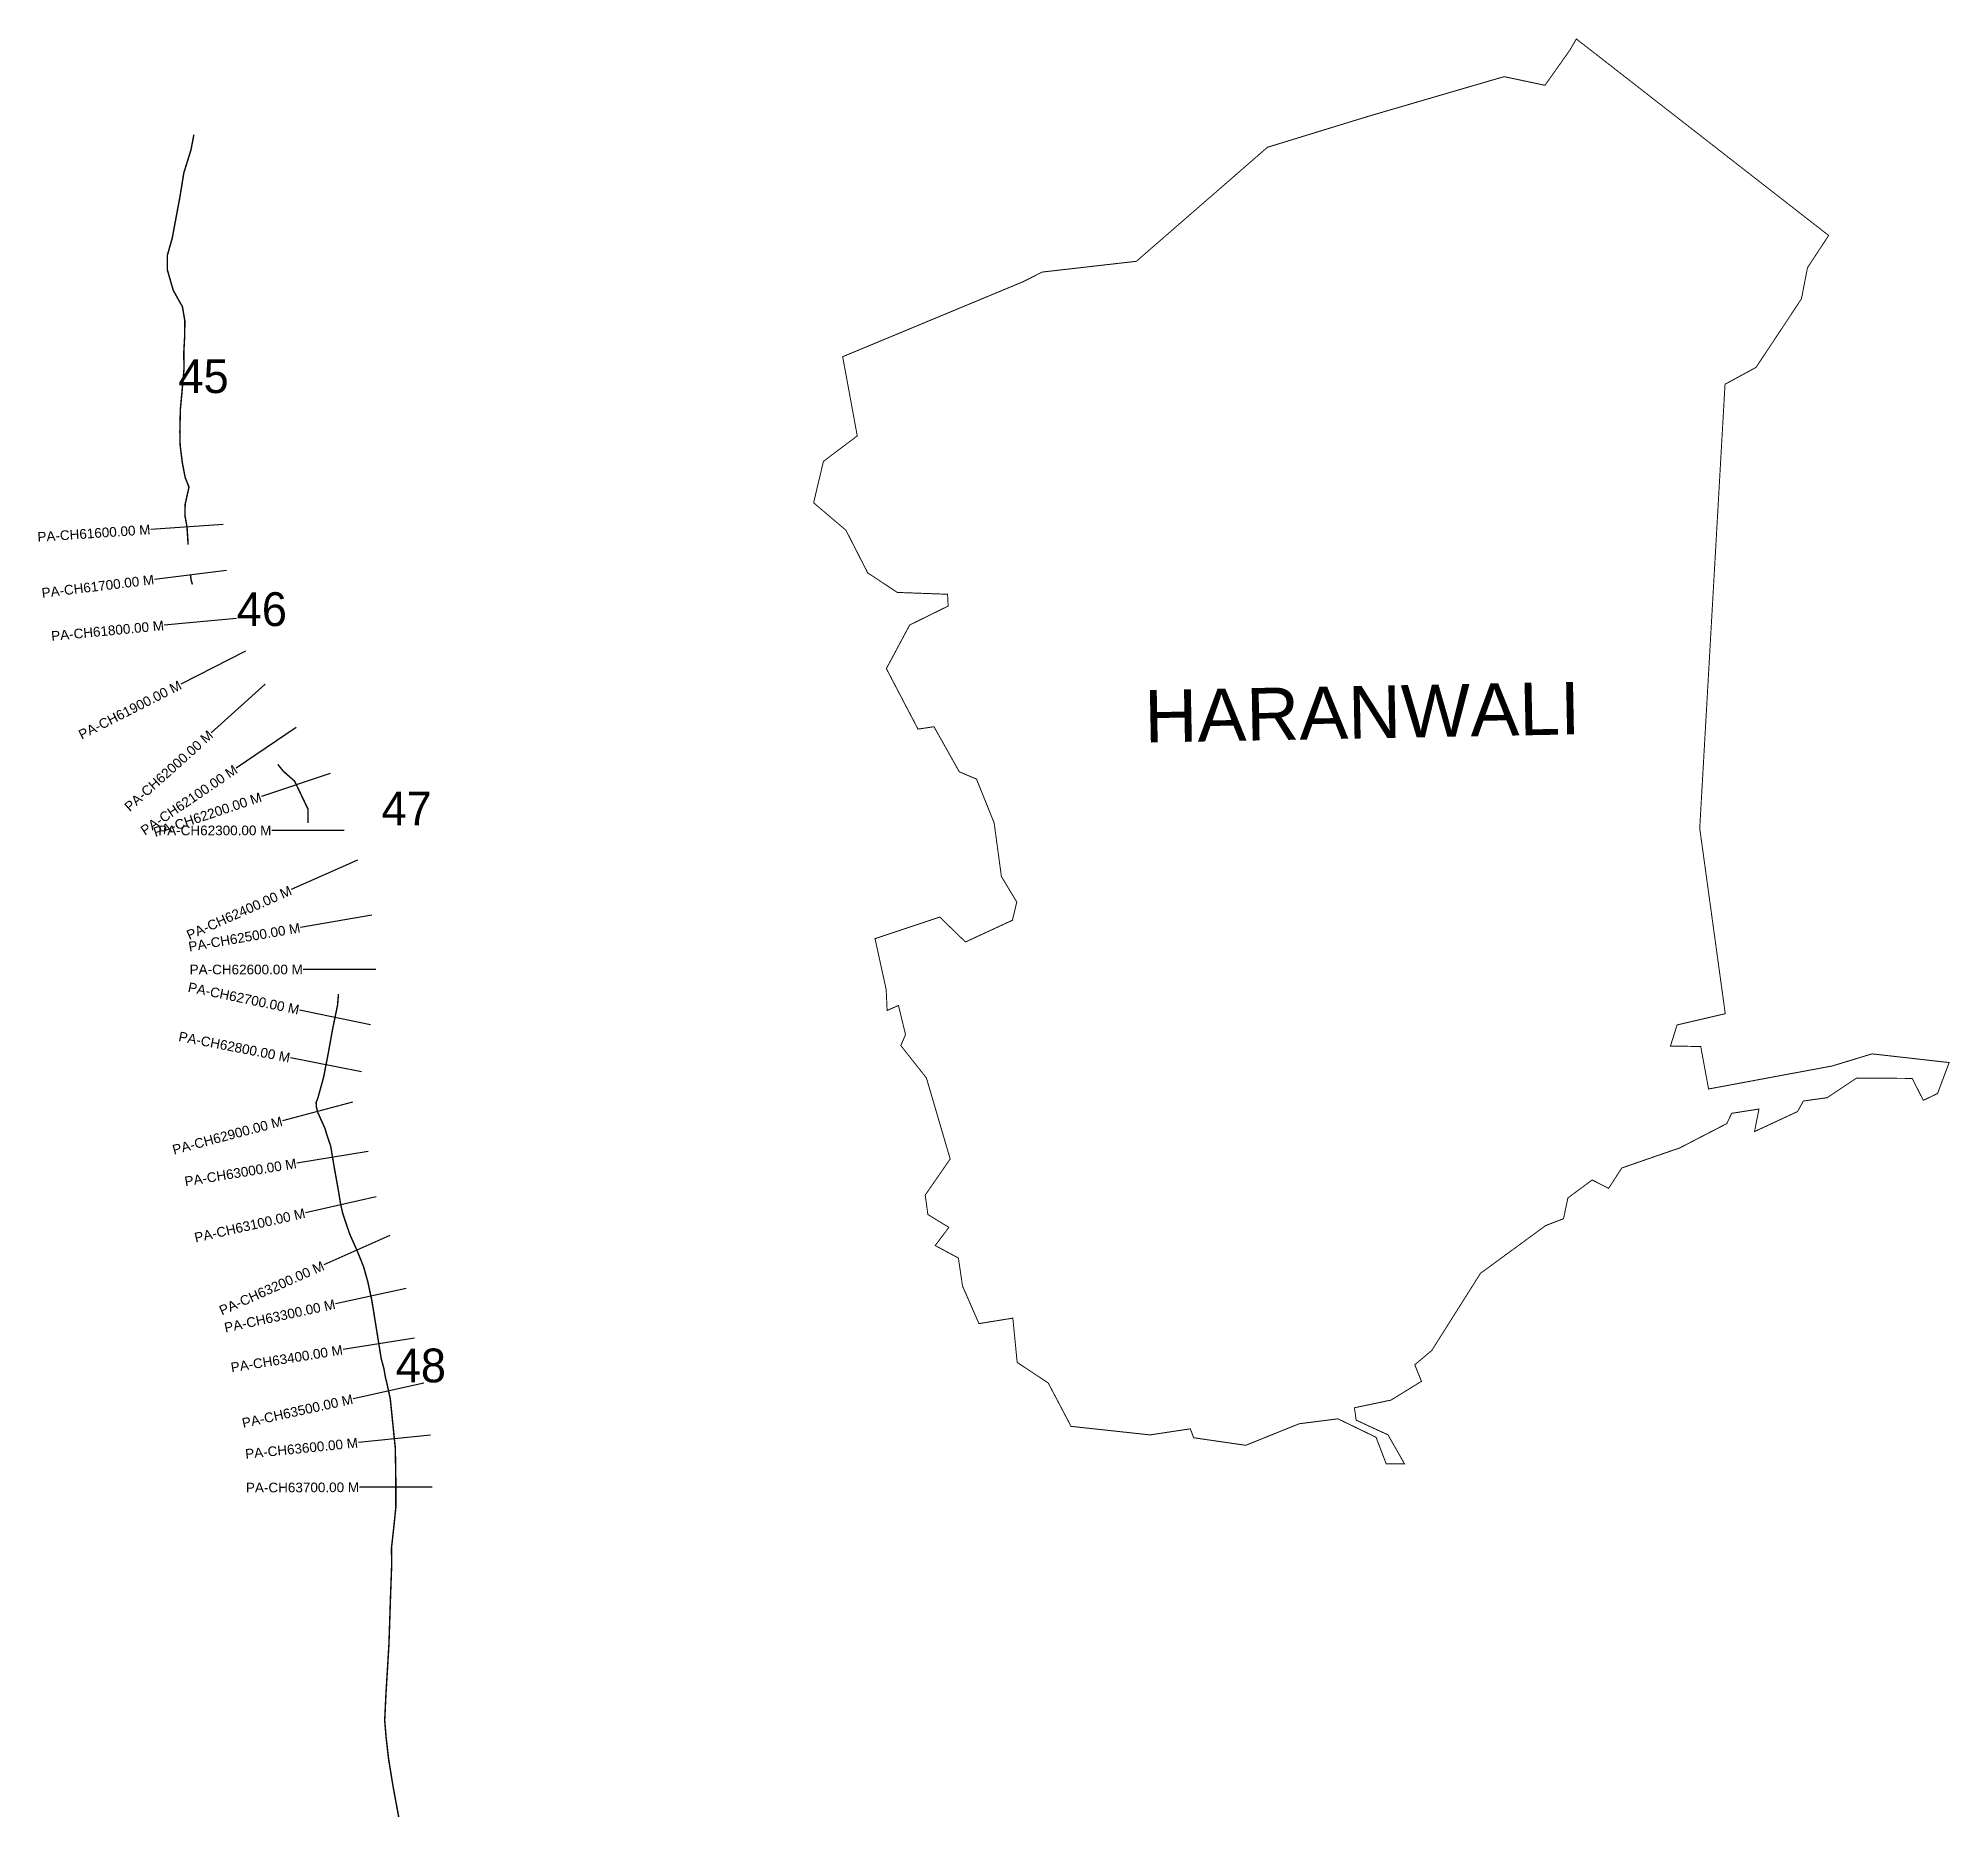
# Model space of a CAD drawing. Header units: metres. Extents: x 259287 to 263246, y 2174607 to 2178294.
import ezdxf
from ezdxf.enums import TextEntityAlignment as Align

# ---------------------------------------------------------------- set-up
doc = ezdxf.new("R2010")
doc.units = ezdxf.units.M
doc.header["$MEASUREMENT"] = 0
for name, color, linetype in [('CS', 134, 'Continuous'), ('CSMark', 6, 'Continuous'), ('NATURALLY PROTECTED', 3, 'Continuous'), ('VILLAGE NAME', 250, 'Continuous')]:
    doc.layers.add(name, color=color, linetype=linetype)
doc.styles.add('DynamicDimensions', font='arial.ttf')

msp = doc.modelspace()

# ---------------------------------------------------------------- linework, layer by layer
at = {"color": 6, "const_width": 2}
msp.add_lwpolyline([(260953.1, 2177634), (261326.7, 2177789.3), (261366.5, 2177809.4), (261561.5, 2177831.7), (261833, 2178067.9), (262041.6, 2178132), (262323.2, 2178214.3), (262407.9, 2178196.4), (262459.7, 2178269.6), (262472.9, 2178292.4), (262995.6, 2177885.2), (262951.7, 2177818.4), (262939.2, 2177753.9), (262845.2, 2177611.9), (262780.9, 2177576.9), (262728.5, 2176656.8), (262781.4, 2176272.7), (262681.6, 2176249.4), (262667.8, 2176205.6), (262730.6, 2176204.8), (262746.8, 2176116.7), (263003.3, 2176164.5), (263085.5, 2176189.5), (263245.1, 2176171.5), (263221.2, 2176107.4), (263191.7, 2176093.2), (263168.5, 2176138.7), (263053.1, 2176139.2), (262992.5, 2176098.7), (262943.2, 2176091.8), (262931, 2176069.9), (262842, 2176028.5), (262851.2, 2176075.2), (262794.7, 2176066.3), (262784.5, 2176045), (262687.3, 2175994.7), (262567.1, 2175953.1), (262539.8, 2175910.8), (262505.6, 2175928.2), (262455.4, 2175890.9), (262446.3, 2175847.9), (262409.3, 2175833.7), (262274.3, 2175734.8), (262173.3, 2175574.8), (262138.2, 2175545.3), (262152.1, 2175511), (262089, 2175472.1), (262013.2, 2175456.2), (262016.8, 2175430.5), (262082.8, 2175400.1), (262116.8, 2175340.3), (262078.9, 2175340.2), (262058.1, 2175395), (261979.1, 2175433.3), (261898.8, 2175423.1), (261788.1, 2175378.4), (261680.2, 2175394.1), (261673.3, 2175412.6), (261589.9, 2175400), (261426.2, 2175417.7), (261378.9, 2175507.6), (261314.6, 2175550.2), (261305.6, 2175641.9), (261235.4, 2175630.6), (261201.4, 2175708.4), (261192.8, 2175766.5), (261144.8, 2175792.3), (261173.1, 2175830), (261129.6, 2175856.6), (261124.1, 2175896.8), (261175.8, 2175971.7), (261126.6, 2176139.5), (261073.5, 2176206.7), (261083.3, 2176229.4), (261068.7, 2176289.8), (261045.2, 2176279.4), (261043.2, 2176322.9), (261020.1, 2176428.3), (261154.3, 2176472.9), (261207.4, 2176421.3), (261304.7, 2176466.3), (261313.8, 2176504), (261281.9, 2176557.1), (261266.8, 2176668.3), (261230.3, 2176758.8), (261194.6, 2176774), (261142.3, 2176867.3), (261109.1, 2176862.4), (261043.6, 2176987.7), (261091.9, 2177078.1), (261171.6, 2177117.3), (261170.4, 2177141.8), (261066.2, 2177145.6), (261004.9, 2177186.2), (260959.9, 2177274.4), (260892.9, 2177331.3), (260913.2, 2177417.1), (260983.3, 2177470), (260953.1, 2177634)], dxfattribs=at)
at = {"layer": 'CS'}
for p, q in [((259669.7, 2177286.4), (259520, 2177276.3)), ((259676.5, 2177190.7), (259527.6, 2177172.7)), ((259697.3, 2177091.8), (259547.9, 2177077.5)), ((259716, 2177023.6), (259582.2, 2176955.8)), ((259756.6, 2176955.2), (259645, 2176855)), ((259821.1, 2176866), (259696.9, 2176781.8)), ((259891.6, 2176770.3), (259749.4, 2176722.6)), ((259920.7, 2176652.5), (259770.7, 2176652.5)), ((259947.9, 2176590.6), (259810.8, 2176529.8)), ((259978, 2176476.6), (259830.2, 2176451.2)), ((259985.8, 2176364.3), (259835.8, 2176364.3)), ((259974.9, 2176249.7), (259828.1, 2176280.3)), ((259956.4, 2176152.4), (259809.2, 2176181.1)), ((259937.9, 2176089.1), (259792.9, 2176050.6)), ((259970.4, 2175987.4), (259822.4, 2175963.1)), ((259986.5, 2175893.3), (259840.2, 2175860.2)), ((260015.3, 2175813.2), (259878.3, 2175752.2)), ((260049.2, 2175703.2), (259902.6, 2175671.5)), ((260066.3, 2175600.6), (259918.2, 2175576.8)), ((260085.7, 2175507), (259939.2, 2175474.7)), ((260099, 2175399.2), (259949.8, 2175384.1)), ((260102.4, 2175292), (259952.4, 2175291.5))]:
    msp.add_line(p, q, dxfattribs=at)
at = {"layer": 'NATURALLY PROTECTED', "const_width": 3, "flags": 128}
for points in [[(259609.2, 2178094.2), (259603.1, 2178062.4), (259588.3, 2178015), (259580.5, 2177966.7), (259564.2, 2177879.3), (259554.1, 2177843.8), (259554.3, 2177813.5), (259560.5, 2177791.7), (259566.3, 2177771.9), (259577.1, 2177752.2), (259585.3, 2177738.1), (259590.4, 2177708.4), (259590.1, 2177677.2), (259588.2, 2177642.3), (259588.7, 2177609.1), (259584.4, 2177560.1), (259581.1, 2177524.7), (259580.1, 2177478.5), (259580.7, 2177450.2), (259585.3, 2177413.5), (259591.3, 2177383.1), (259599, 2177363.8), (259591.1, 2177328.3), (259590.5, 2177305.4), (259594.8, 2177281.9), (259596.9, 2177250.6), (259597.1, 2177244.6)], [(259606, 2177162.1), (259603.2, 2177172.6), (259601.9, 2177183.3)], [(259782.9, 2176789.4), (259794.5, 2176775), (259817.8, 2176754.5), (259845.7, 2176696.3), (259845.7, 2176668.1)], [(259908.6, 2176313.3), (259906.8, 2176290.6), (259896.8, 2176242.4), (259887.2, 2176189.2), (259877.6, 2176139.9), (259865.4, 2176096.1), (259862.4, 2176089), (259863, 2176079), (259865.9, 2176067.9), (259880.6, 2176035.2), (259884.1, 2176023.4), (259892.5, 2175998.5), (259899.4, 2175957), (259907.5, 2175912), (259913.1, 2175878.2), (259917.3, 2175859.6), (259927.3, 2175829.7), (259932.1, 2175815.7), (259947.1, 2175782.1), (259960.7, 2175748.5), (259969.5, 2175716.9), (259977.8, 2175678.4), (259987.9, 2175615.8), (259997.1, 2175558.4), (260003, 2175536.4), (260005.8, 2175519.6), (260008.9, 2175507.1), (260016, 2175474.6), (260026.4, 2175372.4), (260027.4, 2175309.6), (260027.6, 2175251), (260023.4, 2175210), (260018.5, 2175166.2), (260018.8, 2175128.9), (260016.6, 2175069.1), (260014.7, 2175010.6), (260013.1, 2174964.4), (260010.7, 2174923.8), (260007.1, 2174865), (260004.4, 2174808.6), (260007.3, 2174773.8), (260012.4, 2174728.9), (260021.9, 2174670.5), (260032.9, 2174611.4), (260033.2, 2174608.2)]]:
    msp.add_lwpolyline(points, dxfattribs=at)

# ---------------------------------------------------------------- texts
at = {"char_height": 70, "attachment_point": 1}
for s, insert in [('45', (259577.1, 2177628.7)), ('46', (259697.8, 2177145.9)), ('47', (259997.8, 2176733.1)), ('48', (260027.2, 2175578.9))]:
    msp.add_mtext_dynamic_manual_height_columns(s, width=95.172, gutter_width=1, heights=[0], dxfattribs=dict(at, insert=insert))
at = {"layer": 'CSMark', "style": 'DynamicDimensions'}
for s, rotation, p in [('PA-CH61600.00 M', 3.8508, (259519, 2177276.2)), ('PA-CH61700.00 M', 6.8913, (259526.6, 2177172.5)), ('PA-CH61800.00 M', 5.4517, (259547, 2177077.4)), ('PA-CH61900.00 M', 26.8861, (259581.3, 2176955.3)), ('PA-CH62000.00 M', 41.9254, (259644.2, 2176854.3)), ('PA-CH62100.00 M', 34.1198, (259696.1, 2176781.3)), ('PA-CH62200.00 M', 18.5137, (259748.4, 2176722.3)), ('PA-CH62300.00 M', 0.0088, (259769.7, 2176652.5)), ('PA-CH62400.00 M', 23.9207, (259809.9, 2176529.4)), ('PA-CH62500.00 M', 9.7677, (259829.2, 2176451)), ('PA-CH62700.00 M', 348.2345, (259827.1, 2176280.5)), ('PA-CH62800.00 M', 348.9761, (259808.2, 2176181.3)), ('PA-CH62900.00 M', 14.8559, (259791.9, 2176050.4)), ('PA-CH63000.00 M', 9.3452, (259821.4, 2175962.9)), ('PA-CH63100.00 M', 12.7528, (259839.3, 2175860)), ('PA-CH63200.00 M', 23.9959, (259877.3, 2175751.8)), ('PA-CH63300.00 M', 12.1999, (259901.6, 2175671.3)), ('PA-CH63400.00 M', 9.1386, (259917.2, 2175576.6)), ('PA-CH63500.00 M', 12.4156, (259938.2, 2175474.5)), ('PA-CH63600.00 M', 5.7703, (259948.8, 2175384)), ('PA-CH63700.00 M', 0.1686, (259951.4, 2175291.5))]:
    msp.add_text(s, height=20, rotation=rotation, dxfattribs=at).set_placement(p, align=Align.MIDDLE_RIGHT)
msp.add_text('PA-CH62600.00 M', height=20, dxfattribs=at).set_placement((259834.8, 2176364.3), align=Align.MIDDLE_RIGHT)
at = {"layer": 'VILLAGE NAME', "insert": (261577, 2176943.1), "char_height": 108.748, "attachment_point": 1, "rotation": 1.1028}
msp.add_mtext_dynamic_manual_height_columns('{\\fArial|b0|i0|c0|p34;HARANWALI}', width=726.929, gutter_width=543.7, heights=[0], dxfattribs=at)

doc.saveas('drawing.dxf')
